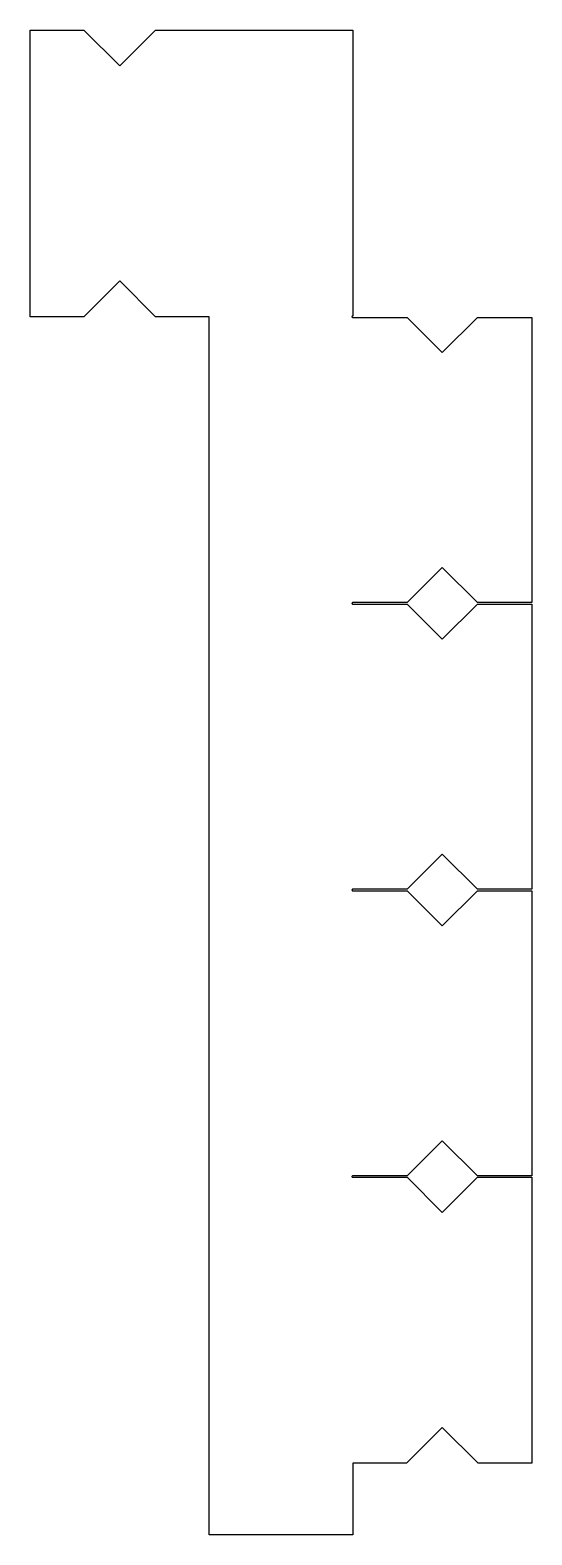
# Model space of a CAD drawing. Header units: metres. Extents: x -2.5 to 4.5, y -1 to 20.
import ezdxf

# ---------------------------------------------------------------- set-up
doc = ezdxf.new("R2010")
doc.units = ezdxf.units.M

msp = doc.modelspace()

# ---------------------------------------------------------------- linework, layer by layer
msp.add_lwpolyline([(0, 0), (0, 4), (0, 8), (0, 12), (0, 16), (-0.75, 16), (-1.25, 16.5), (-1.75, 16), (-2.5, 16), (-2.5, 20), (-1.75, 20), (-1.25, 19.5), (-0.75, 20), (0, 20), (2, 20), (2, 16.01), (1.998, 16.01), (1.996, 16.009), (1.994, 16.008), (1.993, 16.007), (1.992, 16.006), (1.991, 16.004), (1.99, 16.002), (1.99, 16), (1.99, 15.998), (1.991, 15.996), (1.992, 15.994), (1.993, 15.993), (1.994, 15.992), (1.996, 15.991), (1.998, 15.99), (2, 15.99), (2.76, 15.99), (3.25, 15.5), (3.74, 15.99), (4.5, 15.99), (4.5, 12.01), (3.74, 12.01), (3.25, 12.5), (2.76, 12.01), (2, 12.01), (1.998, 12.01), (1.996, 12.009), (1.994, 12.008), (1.993, 12.007), (1.992, 12.006), (1.991, 12.004), (1.99, 12.002), (1.99, 12), (1.99, 11.998), (1.991, 11.996), (1.992, 11.994), (1.993, 11.993), (1.994, 11.992), (1.996, 11.991), (1.998, 11.99), (2, 11.99), (2.76, 11.99), (3.25, 11.5), (3.74, 11.99), (4.5, 11.99), (4.5, 8.01), (3.74, 8.01), (3.25, 8.5), (2.76, 8.01), (2, 8.01), (1.998, 8.01), (1.996, 8.009), (1.994, 8.008), (1.993, 8.007), (1.992, 8.006), (1.991, 8.004), (1.99, 8.002), (1.99, 8), (1.99, 7.998), (1.991, 7.996), (1.992, 7.994), (1.993, 7.993), (1.994, 7.992), (1.996, 7.991), (1.998, 7.99), (2, 7.99), (2.76, 7.99), (3.25, 7.5), (3.74, 7.99), (4.5, 7.99), (4.5, 4.01), (3.74, 4.01), (3.25, 4.5), (2.76, 4.01), (2, 4.01), (1.998, 4.01), (1.996, 4.009), (1.994, 4.008), (1.993, 4.007), (1.992, 4.006), (1.991, 4.004), (1.99, 4.002), (1.99, 4), (1.99, 3.998), (1.991, 3.996), (1.992, 3.994), (1.993, 3.993), (1.994, 3.992), (1.996, 3.991), (1.998, 3.99), (2, 3.99), (2.76, 3.99), (3.25, 3.5), (3.74, 3.99), (4.5, 3.99), (4.5, 0), (3.75, 0), (3.25, 0.5), (2.75, 0), (2, 0), (2, -1), (0, -1), (0, 0)])

doc.saveas('drawing.dxf')
